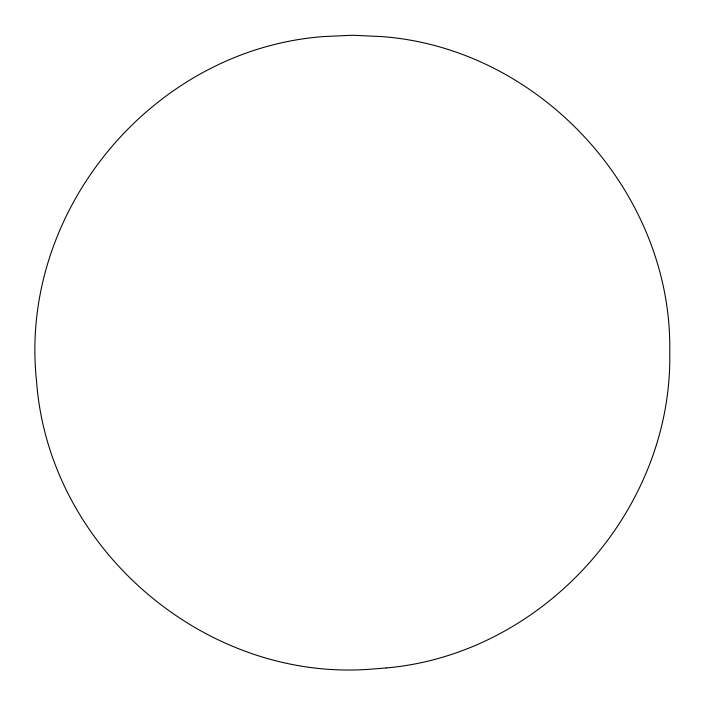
<?xml version="1.0" encoding="UTF-8"?>
<svg xmlns="http://www.w3.org/2000/svg" width="705" height="705" viewBox="0 0 705 705"><rect width="100%" height="100%" fill="white"/><g stroke="black" fill="none" stroke-linecap="round" stroke-linejoin="round"><path stroke-width="1.06" d="M386.155 667.961C543.396 654.187 672.729 510.305 669.75 352.5C672.852 192.914 540.506 47.993 381.326 36.563L352.5 35.25L323.674 36.563C152.879 49.235 18.092 211.006 36.563 381.326C48.619 547.203 203.542 681.286 369.473 669.292L386.129 667.961"/></g></svg>
